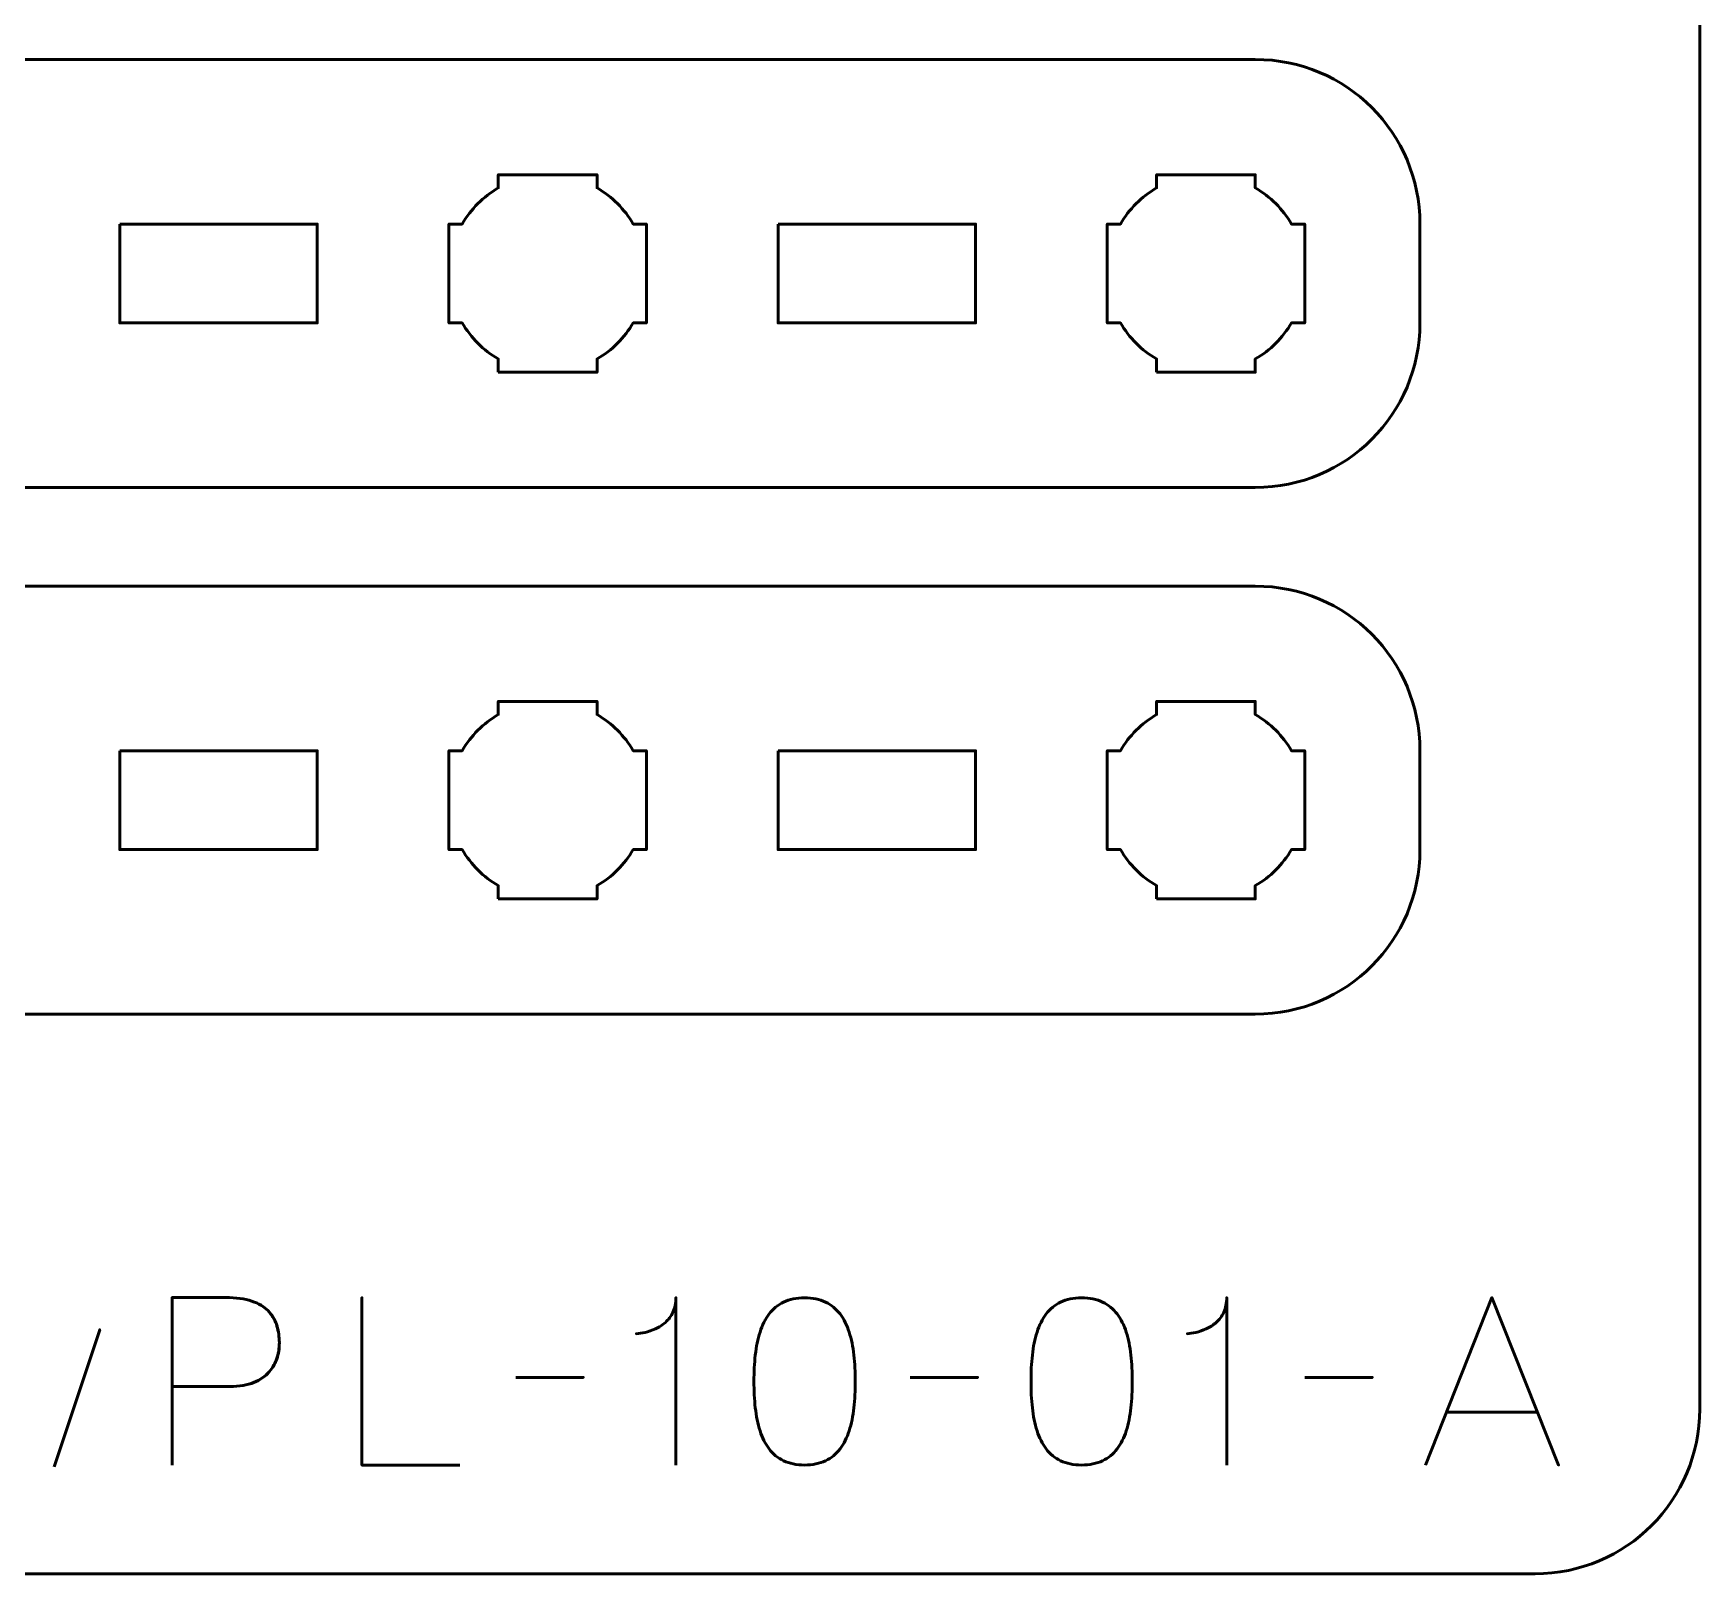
# Model space of a CAD drawing. Header units: centimetres. Extents: x -21 to 0, y -29.7 to 0.
# Drawn here: x -5.06 to 0, y -29.7 to -25.02 of the extents above; entities that cross this region are included whole.
import ezdxf

# ---------------------------------------------------------------- set-up
doc = ezdxf.new("R2010")
doc.units = ezdxf.units.CM
doc.header["$MEASUREMENT"] = 0
doc.layers.add('Layer 1', color=7, linetype='Continuous')

msp = doc.modelspace()

# ---------------------------------------------------------------- linework, layer by layer
at = {"layer": 'Layer 1', "color": 1, "lineweight": 53}
msp.add_open_spline([(-21.00003, -29.19995), (-21.00003, -29.19995), (-21.00003, -5.89992), (-21.00003, -5.89992), (-21.00003, -5.89992), (-21.00003, -5.81709), (-20.93286, -5.74992), (-20.85003, -5.74992), (-20.85003, -5.74992), (-20.7672, -5.74992), (-20.70003, -5.68275), (-20.70003, -5.59992), (-20.70003, -5.59992), (-20.70003, -5.51709), (-20.7672, -5.44992), (-20.85003, -5.44992), (-20.85003, -5.44992), (-20.93286, -5.44992), (-21.00003, -5.38275), (-21.00003, -5.29992), (-21.00003, -5.29992), (-21.00003, -5.21709), (-20.93286, -5.14992), (-20.85003, -5.14992), (-20.85003, -5.14992), (-20.7672, -5.14992), (-20.70003, -5.08275), (-20.70003, -4.99992), (-20.70003, -4.99992), (-20.70003, -4.91709), (-20.7672, -4.84992), (-20.85003, -4.84992), (-20.85003, -4.84992), (-20.93286, -4.84992), (-21.00003, -4.78275), (-21.00003, -4.69992), (-21.00003, -4.69992), (-21.00003, -4.61709), (-20.93286, -4.54992), (-20.85003, -4.54992), (-20.85003, -4.54992), (-20.7672, -4.54992), (-20.70003, -4.48275), (-20.70003, -4.39992), (-20.70003, -4.39992), (-20.70003, -4.31709), (-20.7672, -4.24992), (-20.85003, -4.24992), (-20.85003, -4.24992), (-20.93286, -4.24992), (-21.00003, -4.18275), (-21.00003, -4.09992), (-21.00003, -4.09992), (-21.00003, -4.01709), (-20.93286, -3.94992), (-20.85003, -3.94992), (-20.85003, -3.94992), (-20.7672, -3.94992), (-20.70003, -3.88275), (-20.70003, -3.79992), (-20.70003, -3.79992), (-20.70003, -3.71709), (-20.7672, -3.64992), (-20.85003, -3.64992), (-20.85003, -3.64992), (-20.93286, -3.64992), (-21.00003, -3.58275), (-21.00003, -3.49992), (-21.00003, -3.49992), (-21.00003, -3.41709), (-20.93286, -3.34992), (-20.85003, -3.34992), (-20.85003, -3.34992), (-20.7672, -3.34992), (-20.70003, -3.28275), (-20.70003, -3.19992), (-20.70003, -3.19992), (-20.70003, -3.11709), (-20.7672, -3.04992), (-20.85003, -3.04992), (-20.85003, -3.04992), (-20.93286, -3.04992), (-21.00003, -2.98275), (-21.00003, -2.89992), (-21.00003, -2.89992), (-21.00003, -2.81709), (-20.93286, -2.74992), (-20.85003, -2.74992), (-20.85003, -2.74992), (-20.7672, -2.74992), (-20.70003, -2.68275), (-20.70003, -2.59992), (-20.70003, -2.59992), (-20.70003, -2.51709), (-20.7672, -2.44992), (-20.85003, -2.44992), (-20.85003, -2.44992), (-20.93286, -2.44992), (-21.00003, -2.38275), (-21.00003, -2.29992), (-21.00003, -2.29992), (-21.00003, -2.21709), (-20.93286, -2.14992), (-20.85003, -2.14992), (-20.85003, -2.14992), (-20.7672, -2.14992), (-20.70003, -2.08275), (-20.70003, -1.99992), (-20.70003, -1.99992), (-20.70003, -1.91709), (-20.7672, -1.84992), (-20.85003, -1.84992), (-20.85003, -1.84992), (-20.93286, -1.84992), (-21.00003, -1.78275), (-21.00003, -1.69992), (-21.00003, -1.69992), (-21.00003, -1.61709), (-20.93286, -1.54992), (-20.85003, -1.54992), (-20.85003, -1.54992), (-20.7672, -1.54992), (-20.70003, -1.48275), (-20.70003, -1.39992), (-20.70003, -1.39992), (-20.70003, -1.31709), (-20.7672, -1.24992), (-20.85003, -1.24992), (-20.85003, -1.24992), (-20.93286, -1.24992), (-21.00003, -1.18275), (-21.00003, -1.09992), (-21.00003, -1.09992), (-21.00003, -1.09992), (-21.00003, -0.49992), (-21.00003, -0.49992), (-21.00003, -0.49992), (-21.00003, -0.22295), (-20.77694, 0.00004), (-20.49994, 0.00004), (-20.49994, 0.00004), (-20.49994, 0.00004), (-0.50008, 0.00004), (-0.50008, 0.00004), (-0.50008, 0.00004), (-0.22294, 0.00004), (0.00002, -0.22295), (0.00002, -0.49992), (0.00002, -0.49992), (0.00002, -0.49992), (0.00002, -29.19995), (0.00002, -29.19995), (0.00002, -29.19995), (0.00002, -29.47695), (-0.22294, -29.70004), (-0.50008, -29.70004), (-0.50008, -29.70004), (-0.50008, -29.70004), (-20.49994, -29.70004), (-20.49994, -29.70004), (-20.49994, -29.70004), (-20.77694, -29.70004), (-21.00003, -29.47695), (-21.00003, -29.19995)], degree=3, knots=[0, 0, 0, 0, 0.0243902, 0.0243902, 0.0243902, 0.0243902, 0.0487805, 0.0487805, 0.0487805, 0.0487805, 0.0731707, 0.0731707, 0.0731707, 0.0731707, 0.097561, 0.097561, 0.097561, 0.097561, 0.1219512, 0.1219512, 0.1219512, 0.1219512, 0.1463415, 0.1463415, 0.1463415, 0.1463415, 0.1707317, 0.1707317, 0.1707317, 0.1707317, 0.195122, 0.195122, 0.195122, 0.195122, 0.2195122, 0.2195122, 0.2195122, 0.2195122, 0.2439024, 0.2439024, 0.2439024, 0.2439024, 0.2682927, 0.2682927, 0.2682927, 0.2682927, 0.2926829, 0.2926829, 0.2926829, 0.2926829, 0.3170732, 0.3170732, 0.3170732, 0.3170732, 0.3414634, 0.3414634, 0.3414634, 0.3414634, 0.3658537, 0.3658537, 0.3658537, 0.3658537, 0.3902439, 0.3902439, 0.3902439, 0.3902439, 0.4146341, 0.4146341, 0.4146341, 0.4146341, 0.4390244, 0.4390244, 0.4390244, 0.4390244, 0.4634146, 0.4634146, 0.4634146, 0.4634146, 0.4878049, 0.4878049, 0.4878049, 0.4878049, 0.5121951, 0.5121951, 0.5121951, 0.5121951, 0.5365854, 0.5365854, 0.5365854, 0.5365854, 0.5609756, 0.5609756, 0.5609756, 0.5609756, 0.5853659, 0.5853659, 0.5853659, 0.5853659, 0.6097561, 0.6097561, 0.6097561, 0.6097561, 0.6341463, 0.6341463, 0.6341463, 0.6341463, 0.6585366, 0.6585366, 0.6585366, 0.6585366, 0.6829268, 0.6829268, 0.6829268, 0.6829268, 0.7073171, 0.7073171, 0.7073171, 0.7073171, 0.7317073, 0.7317073, 0.7317073, 0.7317073, 0.7560976, 0.7560976, 0.7560976, 0.7560976, 0.7804878, 0.7804878, 0.7804878, 0.7804878, 0.804878, 0.804878, 0.804878, 0.804878, 0.8292683, 0.8292683, 0.8292683, 0.8292683, 0.8536585, 0.8536585, 0.8536585, 0.8536585, 0.8780488, 0.8780488, 0.8780488, 0.8780488, 0.902439, 0.902439, 0.902439, 0.902439, 0.9268293, 0.9268293, 0.9268293, 0.9268293, 0.9512195, 0.9512195, 0.9512195, 0.9512195, 0.9756098, 0.9756098, 0.9756098, 0.9756098, 1, 1, 1, 1], dxfattribs=at)
at = {"layer": 'Layer 1', "color": 3, "lineweight": 53}
for points in [[(-19.64997, -25.09999), (-19.64997, -25.09999), (-1.35004, -25.09999), (-1.35004, -25.09999), (-1.35004, -25.09999), (-1.07304, -25.09999), (-0.84994, -25.32308), (-0.84994, -25.60008), (-0.84994, -25.60008), (-0.84994, -25.60008), (-0.84994, -25.90009), (-0.84994, -25.90009), (-0.84994, -25.90009), (-0.84994, -26.17705), (-1.07304, -26.40001), (-1.35004, -26.40001), (-1.35004, -26.40001), (-1.35004, -26.40001), (-19.64997, -26.40001), (-19.64997, -26.40001), (-19.64997, -26.40001), (-19.92697, -26.40001), (-20.15006, -26.17705), (-20.15006, -25.90009), (-20.15006, -25.90009), (-20.15006, -25.90009), (-20.15006, -25.60008), (-20.15006, -25.60008), (-20.15006, -25.60008), (-20.15006, -25.32308), (-19.92697, -25.09999), (-19.64997, -25.09999)], [(-19.64997, -26.69999), (-19.64997, -26.69999), (-1.35004, -26.69999), (-1.35004, -26.69999), (-1.35004, -26.69999), (-1.07304, -26.69999), (-0.84994, -26.92308), (-0.84994, -27.20008), (-0.84994, -27.20008), (-0.84994, -27.20008), (-0.84994, -27.50009), (-0.84994, -27.50009), (-0.84994, -27.50009), (-0.84994, -27.77705), (-1.07304, -28.00001), (-1.35004, -28.00001), (-1.35004, -28.00001), (-1.35004, -28.00001), (-19.64997, -28.00001), (-19.64997, -28.00001), (-19.64997, -28.00001), (-19.92697, -28.00001), (-20.15006, -27.77705), (-20.15006, -27.50009), (-20.15006, -27.50009), (-20.15006, -27.50009), (-20.15006, -27.20008), (-20.15006, -27.20008), (-20.15006, -27.20008), (-20.15006, -26.92308), (-19.92697, -26.69999), (-19.64997, -26.69999)]]:
    msp.add_open_spline(points, degree=3, knots=[0, 0, 0, 0, 0.125, 0.125, 0.125, 0.125, 0.25, 0.25, 0.25, 0.25, 0.375, 0.375, 0.375, 0.375, 0.5, 0.5, 0.5, 0.5, 0.625, 0.625, 0.625, 0.625, 0.75, 0.75, 0.75, 0.75, 0.875, 0.875, 0.875, 0.875, 1, 1, 1, 1], dxfattribs=at)
at = {"layer": 'Layer 1', "lineweight": 53}
for points, knots in [([(-3.64998, -26.05002), (-3.64998, -26.05002), (-3.64998, -26.00991), (-3.64998, -26.00991), (-3.64998, -26.00991), (-3.69559, -25.98359), (-3.73351, -25.94556), (-3.75997, -25.90009), (-3.75997, -25.90009), (-3.75997, -25.90009), (-3.80005, -25.90009), (-3.80005, -25.90009), (-3.80005, -25.90009), (-3.80005, -25.90009), (-3.80005, -25.75001), (-3.80005, -25.75001), (-3.80005, -25.75001), (-3.80005, -25.75001), (-3.80005, -25.60008), (-3.80005, -25.60008), (-3.80005, -25.60008), (-3.80005, -25.60008), (-3.75997, -25.60008), (-3.75997, -25.60008), (-3.75997, -25.60008), (-3.73351, -25.55447), (-3.69559, -25.51655), (-3.64998, -25.49023), (-3.64998, -25.49023), (-3.64998, -25.49023), (-3.64998, -25.45001), (-3.64998, -25.45001), (-3.64998, -25.45001), (-3.64998, -25.45001), (-3.50005, -25.45001), (-3.50005, -25.45001), (-3.50005, -25.45001), (-3.50005, -25.45001), (-3.34997, -25.45001), (-3.34997, -25.45001), (-3.34997, -25.45001), (-3.34997, -25.45001), (-3.34997, -25.49023), (-3.34997, -25.49023), (-3.34997, -25.49023), (-3.3045, -25.51655), (-3.26661, -25.55447), (-3.24015, -25.60008), (-3.24015, -25.60008), (-3.24015, -25.60008), (-3.20004, -25.60008), (-3.20004, -25.60008), (-3.20004, -25.60008), (-3.20004, -25.60008), (-3.20004, -25.75001), (-3.20004, -25.75001), (-3.20004, -25.75001), (-3.20004, -25.75001), (-3.20004, -25.90009), (-3.20004, -25.90009), (-3.20004, -25.90009), (-3.20004, -25.90009), (-3.24015, -25.90009), (-3.24015, -25.90009), (-3.24015, -25.90009), (-3.26661, -25.94556), (-3.3045, -25.98359), (-3.34997, -26.00991), (-3.34997, -26.00991), (-3.34997, -26.00991), (-3.34997, -26.05002), (-3.34997, -26.05002), (-3.34997, -26.05002), (-3.34997, -26.05002), (-3.50005, -26.05002), (-3.50005, -26.05002), (-3.50005, -26.05002), (-3.50005, -26.05002), (-3.64998, -26.05002), (-3.64998, -26.05002)], [0, 0, 0, 0, 0.05, 0.05, 0.05, 0.05, 0.1, 0.1, 0.1, 0.1, 0.15, 0.15, 0.15, 0.15, 0.2, 0.2, 0.2, 0.2, 0.25, 0.25, 0.25, 0.25, 0.3, 0.3, 0.3, 0.3, 0.35, 0.35, 0.35, 0.35, 0.4, 0.4, 0.4, 0.4, 0.45, 0.45, 0.45, 0.45, 0.5, 0.5, 0.5, 0.5, 0.55, 0.55, 0.55, 0.55, 0.6, 0.6, 0.6, 0.6, 0.65, 0.65, 0.65, 0.65, 0.7, 0.7, 0.7, 0.7, 0.75, 0.75, 0.75, 0.75, 0.8, 0.8, 0.8, 0.8, 0.85, 0.85, 0.85, 0.85, 0.9, 0.9, 0.9, 0.9, 0.95, 0.95, 0.95, 0.95, 1, 1, 1, 1]), ([(-1.65004, -26.05002), (-1.65004, -26.05002), (-1.65004, -26.00991), (-1.65004, -26.00991), (-1.65004, -26.00991), (-1.69566, -25.98359), (-1.73355, -25.94556), (-1.75986, -25.90009), (-1.75986, -25.90009), (-1.75986, -25.90009), (-1.80012, -25.90009), (-1.80012, -25.90009), (-1.80012, -25.90009), (-1.80012, -25.90009), (-1.80012, -25.75001), (-1.80012, -25.75001), (-1.80012, -25.75001), (-1.80012, -25.75001), (-1.80012, -25.60008), (-1.80012, -25.60008), (-1.80012, -25.60008), (-1.80012, -25.60008), (-1.75986, -25.60008), (-1.75986, -25.60008), (-1.75986, -25.60008), (-1.73355, -25.55447), (-1.69566, -25.51655), (-1.65004, -25.49023), (-1.65004, -25.49023), (-1.65004, -25.49023), (-1.65004, -25.45001), (-1.65004, -25.45001), (-1.65004, -25.45001), (-1.65004, -25.45001), (-1.50011, -25.45001), (-1.50011, -25.45001), (-1.50011, -25.45001), (-1.50011, -25.45001), (-1.35004, -25.45001), (-1.35004, -25.45001), (-1.35004, -25.45001), (-1.35004, -25.45001), (-1.35004, -25.49023), (-1.35004, -25.49023), (-1.35004, -25.49023), (-1.30457, -25.51655), (-1.26654, -25.55447), (-1.24022, -25.60008), (-1.24022, -25.60008), (-1.24022, -25.60008), (-1.20011, -25.60008), (-1.20011, -25.60008), (-1.20011, -25.60008), (-1.20011, -25.60008), (-1.20011, -25.75001), (-1.20011, -25.75001), (-1.20011, -25.75001), (-1.20011, -25.75001), (-1.20011, -25.90009), (-1.20011, -25.90009), (-1.20011, -25.90009), (-1.20011, -25.90009), (-1.24022, -25.90009), (-1.24022, -25.90009), (-1.24022, -25.90009), (-1.26654, -25.94556), (-1.30457, -25.98359), (-1.35004, -26.00991), (-1.35004, -26.00991), (-1.35004, -26.00991), (-1.35004, -26.05002), (-1.35004, -26.05002), (-1.35004, -26.05002), (-1.35004, -26.05002), (-1.50011, -26.05002), (-1.50011, -26.05002), (-1.50011, -26.05002), (-1.50011, -26.05002), (-1.65004, -26.05002), (-1.65004, -26.05002)], [0, 0, 0, 0, 0.05, 0.05, 0.05, 0.05, 0.1, 0.1, 0.1, 0.1, 0.15, 0.15, 0.15, 0.15, 0.2, 0.2, 0.2, 0.2, 0.25, 0.25, 0.25, 0.25, 0.3, 0.3, 0.3, 0.3, 0.35, 0.35, 0.35, 0.35, 0.4, 0.4, 0.4, 0.4, 0.45, 0.45, 0.45, 0.45, 0.5, 0.5, 0.5, 0.5, 0.55, 0.55, 0.55, 0.55, 0.6, 0.6, 0.6, 0.6, 0.65, 0.65, 0.65, 0.65, 0.7, 0.7, 0.7, 0.7, 0.75, 0.75, 0.75, 0.75, 0.8, 0.8, 0.8, 0.8, 0.85, 0.85, 0.85, 0.85, 0.9, 0.9, 0.9, 0.9, 0.95, 0.95, 0.95, 0.95, 1, 1, 1, 1]), ([(-4.79996, -25.60008), (-4.79996, -25.60008), (-4.19996, -25.60008), (-4.19996, -25.60008), (-4.19996, -25.60008), (-4.19996, -25.60008), (-4.19996, -25.90009), (-4.19996, -25.90009), (-4.19996, -25.90009), (-4.19996, -25.90009), (-4.79996, -25.90009), (-4.79996, -25.90009), (-4.79996, -25.90009), (-4.79996, -25.90009), (-4.79996, -25.60008), (-4.79996, -25.60008)], [0, 0, 0, 0, 0.25, 0.25, 0.25, 0.25, 0.5, 0.5, 0.5, 0.5, 0.75, 0.75, 0.75, 0.75, 1, 1, 1, 1]), ([(-2.80003, -25.60008), (-2.80003, -25.60008), (-2.20002, -25.60008), (-2.20002, -25.60008), (-2.20002, -25.60008), (-2.20002, -25.60008), (-2.20002, -25.90009), (-2.20002, -25.90009), (-2.20002, -25.90009), (-2.20002, -25.90009), (-2.80003, -25.90009), (-2.80003, -25.90009), (-2.80003, -25.90009), (-2.80003, -25.90009), (-2.80003, -25.60008), (-2.80003, -25.60008)], [0, 0, 0, 0, 0.25, 0.25, 0.25, 0.25, 0.5, 0.5, 0.5, 0.5, 0.75, 0.75, 0.75, 0.75, 1, 1, 1, 1]), ([(-3.64998, -27.65002), (-3.64998, -27.65002), (-3.64998, -27.60991), (-3.64998, -27.60991), (-3.64998, -27.60991), (-3.69559, -27.58359), (-3.73351, -27.54556), (-3.75997, -27.50009), (-3.75997, -27.50009), (-3.75997, -27.50009), (-3.80005, -27.50009), (-3.80005, -27.50009), (-3.80005, -27.50009), (-3.80005, -27.50009), (-3.80005, -27.35001), (-3.80005, -27.35001), (-3.80005, -27.35001), (-3.80005, -27.35001), (-3.80005, -27.20008), (-3.80005, -27.20008), (-3.80005, -27.20008), (-3.80005, -27.20008), (-3.75997, -27.20008), (-3.75997, -27.20008), (-3.75997, -27.20008), (-3.73351, -27.15447), (-3.69559, -27.11655), (-3.64998, -27.09023), (-3.64998, -27.09023), (-3.64998, -27.09023), (-3.64998, -27.05001), (-3.64998, -27.05001), (-3.64998, -27.05001), (-3.64998, -27.05001), (-3.50005, -27.05001), (-3.50005, -27.05001), (-3.50005, -27.05001), (-3.50005, -27.05001), (-3.34997, -27.05001), (-3.34997, -27.05001), (-3.34997, -27.05001), (-3.34997, -27.05001), (-3.34997, -27.09023), (-3.34997, -27.09023), (-3.34997, -27.09023), (-3.3045, -27.11655), (-3.26661, -27.15447), (-3.24015, -27.20008), (-3.24015, -27.20008), (-3.24015, -27.20008), (-3.20004, -27.20008), (-3.20004, -27.20008), (-3.20004, -27.20008), (-3.20004, -27.20008), (-3.20004, -27.35001), (-3.20004, -27.35001), (-3.20004, -27.35001), (-3.20004, -27.35001), (-3.20004, -27.50009), (-3.20004, -27.50009), (-3.20004, -27.50009), (-3.20004, -27.50009), (-3.24015, -27.50009), (-3.24015, -27.50009), (-3.24015, -27.50009), (-3.26661, -27.54556), (-3.3045, -27.58359), (-3.34997, -27.60991), (-3.34997, -27.60991), (-3.34997, -27.60991), (-3.34997, -27.65002), (-3.34997, -27.65002), (-3.34997, -27.65002), (-3.34997, -27.65002), (-3.50005, -27.65002), (-3.50005, -27.65002), (-3.50005, -27.65002), (-3.50005, -27.65002), (-3.64998, -27.65002), (-3.64998, -27.65002)], [0, 0, 0, 0, 0.05, 0.05, 0.05, 0.05, 0.1, 0.1, 0.1, 0.1, 0.15, 0.15, 0.15, 0.15, 0.2, 0.2, 0.2, 0.2, 0.25, 0.25, 0.25, 0.25, 0.3, 0.3, 0.3, 0.3, 0.35, 0.35, 0.35, 0.35, 0.4, 0.4, 0.4, 0.4, 0.45, 0.45, 0.45, 0.45, 0.5, 0.5, 0.5, 0.5, 0.55, 0.55, 0.55, 0.55, 0.6, 0.6, 0.6, 0.6, 0.65, 0.65, 0.65, 0.65, 0.7, 0.7, 0.7, 0.7, 0.75, 0.75, 0.75, 0.75, 0.8, 0.8, 0.8, 0.8, 0.85, 0.85, 0.85, 0.85, 0.9, 0.9, 0.9, 0.9, 0.95, 0.95, 0.95, 0.95, 1, 1, 1, 1]), ([(-1.65004, -27.65002), (-1.65004, -27.65002), (-1.65004, -27.60991), (-1.65004, -27.60991), (-1.65004, -27.60991), (-1.69566, -27.58359), (-1.73355, -27.54556), (-1.75986, -27.50009), (-1.75986, -27.50009), (-1.75986, -27.50009), (-1.80012, -27.50009), (-1.80012, -27.50009), (-1.80012, -27.50009), (-1.80012, -27.50009), (-1.80012, -27.35001), (-1.80012, -27.35001), (-1.80012, -27.35001), (-1.80012, -27.35001), (-1.80012, -27.20008), (-1.80012, -27.20008), (-1.80012, -27.20008), (-1.80012, -27.20008), (-1.75986, -27.20008), (-1.75986, -27.20008), (-1.75986, -27.20008), (-1.73355, -27.15447), (-1.69566, -27.11655), (-1.65004, -27.09023), (-1.65004, -27.09023), (-1.65004, -27.09023), (-1.65004, -27.05001), (-1.65004, -27.05001), (-1.65004, -27.05001), (-1.65004, -27.05001), (-1.50011, -27.05001), (-1.50011, -27.05001), (-1.50011, -27.05001), (-1.50011, -27.05001), (-1.35004, -27.05001), (-1.35004, -27.05001), (-1.35004, -27.05001), (-1.35004, -27.05001), (-1.35004, -27.09023), (-1.35004, -27.09023), (-1.35004, -27.09023), (-1.30457, -27.11655), (-1.26654, -27.15447), (-1.24022, -27.20008), (-1.24022, -27.20008), (-1.24022, -27.20008), (-1.20011, -27.20008), (-1.20011, -27.20008), (-1.20011, -27.20008), (-1.20011, -27.20008), (-1.20011, -27.35001), (-1.20011, -27.35001), (-1.20011, -27.35001), (-1.20011, -27.35001), (-1.20011, -27.50009), (-1.20011, -27.50009), (-1.20011, -27.50009), (-1.20011, -27.50009), (-1.24022, -27.50009), (-1.24022, -27.50009), (-1.24022, -27.50009), (-1.26654, -27.54556), (-1.30457, -27.58359), (-1.35004, -27.60991), (-1.35004, -27.60991), (-1.35004, -27.60991), (-1.35004, -27.65002), (-1.35004, -27.65002), (-1.35004, -27.65002), (-1.35004, -27.65002), (-1.50011, -27.65002), (-1.50011, -27.65002), (-1.50011, -27.65002), (-1.50011, -27.65002), (-1.65004, -27.65002), (-1.65004, -27.65002)], [0, 0, 0, 0, 0.05, 0.05, 0.05, 0.05, 0.1, 0.1, 0.1, 0.1, 0.15, 0.15, 0.15, 0.15, 0.2, 0.2, 0.2, 0.2, 0.25, 0.25, 0.25, 0.25, 0.3, 0.3, 0.3, 0.3, 0.35, 0.35, 0.35, 0.35, 0.4, 0.4, 0.4, 0.4, 0.45, 0.45, 0.45, 0.45, 0.5, 0.5, 0.5, 0.5, 0.55, 0.55, 0.55, 0.55, 0.6, 0.6, 0.6, 0.6, 0.65, 0.65, 0.65, 0.65, 0.7, 0.7, 0.7, 0.7, 0.75, 0.75, 0.75, 0.75, 0.8, 0.8, 0.8, 0.8, 0.85, 0.85, 0.85, 0.85, 0.9, 0.9, 0.9, 0.9, 0.95, 0.95, 0.95, 0.95, 1, 1, 1, 1]), ([(-4.79996, -27.20008), (-4.79996, -27.20008), (-4.19996, -27.20008), (-4.19996, -27.20008), (-4.19996, -27.20008), (-4.19996, -27.20008), (-4.19996, -27.50009), (-4.19996, -27.50009), (-4.19996, -27.50009), (-4.19996, -27.50009), (-4.79996, -27.50009), (-4.79996, -27.50009), (-4.79996, -27.50009), (-4.79996, -27.50009), (-4.79996, -27.20008), (-4.79996, -27.20008)], [0, 0, 0, 0, 0.25, 0.25, 0.25, 0.25, 0.5, 0.5, 0.5, 0.5, 0.75, 0.75, 0.75, 0.75, 1, 1, 1, 1]), ([(-2.80003, -27.20008), (-2.80003, -27.20008), (-2.20002, -27.20008), (-2.20002, -27.20008), (-2.20002, -27.20008), (-2.20002, -27.20008), (-2.20002, -27.50009), (-2.20002, -27.50009), (-2.20002, -27.50009), (-2.20002, -27.50009), (-2.80003, -27.50009), (-2.80003, -27.50009), (-2.80003, -27.50009), (-2.80003, -27.50009), (-2.80003, -27.20008), (-2.80003, -27.20008)], [0, 0, 0, 0, 0.25, 0.25, 0.25, 0.25, 0.5, 0.5, 0.5, 0.5, 0.75, 0.75, 0.75, 0.75, 1, 1, 1, 1])]:
    msp.add_open_spline(points, degree=3, knots=knots, dxfattribs=at)
at = {"layer": 'Layer 1', "color": 5, "lineweight": 53}
for points, knots in [([(-4.64142, -29.36992), (-4.64142, -29.36992), (-4.64142, -28.86121), (-4.64142, -28.86121), (-4.64142, -28.86121), (-4.64142, -28.86121), (-4.47914, -28.86121), (-4.47914, -28.86121), (-4.47914, -28.86121), (-4.44668, -28.86133), (-4.41999, -28.86497), (-4.39894, -28.87203), (-4.39894, -28.87203), (-4.37801, -28.87897), (-4.36155, -28.88861), (-4.34967, -28.90084), (-4.34967, -28.90084), (-4.33779, -28.91295), (-4.32933, -28.92683), (-4.32415, -28.94247), (-4.32415, -28.94247), (-4.3191, -28.95811), (-4.31616, -28.97445), (-4.31545, -28.99174), (-4.31545, -28.99174), (-4.31463, -29.00903), (-4.31663, -29.02596), (-4.32133, -29.04242), (-4.32133, -29.04242), (-4.32615, -29.05889), (-4.33427, -29.07382), (-4.34591, -29.08723), (-4.34591, -29.08723), (-4.35743, -29.10063), (-4.37307, -29.11133), (-4.39271, -29.11921), (-4.39271, -29.11921), (-4.41235, -29.12721), (-4.43669, -29.13121), (-4.46573, -29.13144), (-4.46573, -29.13144), (-4.46573, -29.13144), (-4.64142, -29.13144), (-4.64142, -29.13144), (-4.64142, -29.13144), (-4.64142, -29.13144), (-4.46573, -29.13144), (-4.46573, -29.13144), (-4.46573, -29.13144), (-4.43728, -29.13121), (-4.41317, -29.12721), (-4.39365, -29.11921), (-4.39365, -29.11921), (-4.37401, -29.11133), (-4.35837, -29.10063), (-4.34661, -29.08723), (-4.34661, -29.08723), (-4.33497, -29.07382), (-4.32662, -29.05889), (-4.32168, -29.04242), (-4.32168, -29.04242), (-4.31674, -29.02596), (-4.31463, -29.00903), (-4.31545, -28.99174), (-4.31545, -28.99174), (-4.31616, -28.97445), (-4.3191, -28.95811), (-4.32439, -28.94247), (-4.32439, -28.94247), (-4.32956, -28.92683), (-4.33826, -28.91295), (-4.35014, -28.90084), (-4.35014, -28.90084), (-4.36213, -28.88861), (-4.3786, -28.87897), (-4.39953, -28.87203), (-4.39953, -28.87203), (-4.42058, -28.86497), (-4.44704, -28.86133), (-4.47914, -28.86121), (-4.47914, -28.86121), (-4.47914, -28.86121), (-4.64142, -28.86121), (-4.64142, -28.86121), (-4.64142, -28.86121), (-4.64142, -28.86121), (-4.64142, -29.36992), (-4.64142, -29.36992)], [0, 0, 0, 0, 0.0454545, 0.0454545, 0.0454545, 0.0454545, 0.0909091, 0.0909091, 0.0909091, 0.0909091, 0.1363636, 0.1363636, 0.1363636, 0.1363636, 0.1818182, 0.1818182, 0.1818182, 0.1818182, 0.2272727, 0.2272727, 0.2272727, 0.2272727, 0.2727273, 0.2727273, 0.2727273, 0.2727273, 0.3181818, 0.3181818, 0.3181818, 0.3181818, 0.3636364, 0.3636364, 0.3636364, 0.3636364, 0.4090909, 0.4090909, 0.4090909, 0.4090909, 0.4545455, 0.4545455, 0.4545455, 0.4545455, 0.5, 0.5, 0.5, 0.5, 0.5454545, 0.5454545, 0.5454545, 0.5454545, 0.5909091, 0.5909091, 0.5909091, 0.5909091, 0.6363636, 0.6363636, 0.6363636, 0.6363636, 0.6818182, 0.6818182, 0.6818182, 0.6818182, 0.7272727, 0.7272727, 0.7272727, 0.7272727, 0.7727273, 0.7727273, 0.7727273, 0.7727273, 0.8181818, 0.8181818, 0.8181818, 0.8181818, 0.8636364, 0.8636364, 0.8636364, 0.8636364, 0.9090909, 0.9090909, 0.9090909, 0.9090909, 0.9545455, 0.9545455, 0.9545455, 0.9545455, 1, 1, 1, 1]), ([(-3.76723, -29.36992), (-3.76723, -29.36992), (-4.06427, -29.36992), (-4.06427, -29.36992), (-4.06427, -29.36992), (-4.06427, -29.36992), (-4.06427, -28.86121), (-4.06427, -28.86121), (-4.06427, -28.86121), (-4.06427, -28.86121), (-4.06427, -29.36992), (-4.06427, -29.36992), (-4.06427, -29.36992), (-4.06427, -29.36992), (-3.76723, -29.36992), (-3.76723, -29.36992)], [0, 0, 0, 0, 0.25, 0.25, 0.25, 0.25, 0.5, 0.5, 0.5, 0.5, 0.75, 0.75, 0.75, 0.75, 1, 1, 1, 1]), ([(-3.11035, -29.36992), (-3.11035, -29.36992), (-3.11035, -28.86121), (-3.11035, -28.86121), (-3.11035, -28.86121), (-3.11047, -28.8785), (-3.11353, -28.89331), (-3.11941, -28.90566), (-3.11941, -28.90566), (-3.12517, -28.91813), (-3.13281, -28.92836), (-3.14222, -28.93659), (-3.14222, -28.93659), (-3.15163, -28.94482), (-3.16174, -28.95141), (-3.17256, -28.95634), (-3.17256, -28.95634), (-3.18338, -28.96117), (-3.19385, -28.96481), (-3.20396, -28.96705), (-3.20396, -28.96705), (-3.21419, -28.9694), (-3.22289, -28.97081), (-3.2303, -28.97128), (-3.2303, -28.97128), (-3.22289, -28.97081), (-3.21419, -28.9694), (-3.20396, -28.96705), (-3.20396, -28.96705), (-3.19385, -28.96481), (-3.18338, -28.96117), (-3.17256, -28.95634), (-3.17256, -28.95634), (-3.16174, -28.95141), (-3.15163, -28.94482), (-3.14222, -28.93659), (-3.14222, -28.93659), (-3.13281, -28.92836), (-3.12517, -28.91813), (-3.11941, -28.90566), (-3.11941, -28.90566), (-3.11353, -28.89331), (-3.11047, -28.8785), (-3.11035, -28.86121), (-3.11035, -28.86121), (-3.11035, -28.86121), (-3.11035, -29.36992), (-3.11035, -29.36992)], [0, 0, 0, 0, 0.0833333, 0.0833333, 0.0833333, 0.0833333, 0.1666667, 0.1666667, 0.1666667, 0.1666667, 0.25, 0.25, 0.25, 0.25, 0.3333333, 0.3333333, 0.3333333, 0.3333333, 0.4166667, 0.4166667, 0.4166667, 0.4166667, 0.5, 0.5, 0.5, 0.5, 0.5833333, 0.5833333, 0.5833333, 0.5833333, 0.6666667, 0.6666667, 0.6666667, 0.6666667, 0.75, 0.75, 0.75, 0.75, 0.8333333, 0.8333333, 0.8333333, 0.8333333, 0.9166667, 0.9166667, 0.9166667, 0.9166667, 1, 1, 1, 1]), ([(-2.71948, -29.36992), (-2.69478, -29.3698), (-2.6735, -29.36545), (-2.65574, -29.35698), (-2.65574, -29.35698), (-2.6381, -29.34852), (-2.6234, -29.33641), (-2.61164, -29.321), (-2.61164, -29.321), (-2.6, -29.30548), (-2.59083, -29.28713), (-2.58401, -29.26597), (-2.58401, -29.26597), (-2.57731, -29.2448), (-2.57249, -29.22163), (-2.56978, -29.19623), (-2.56978, -29.19623), (-2.56696, -29.17083), (-2.56555, -29.14414), (-2.56567, -29.11592), (-2.56567, -29.11592), (-2.56555, -29.08781), (-2.56696, -29.06112), (-2.56978, -29.03584), (-2.56978, -29.03584), (-2.57249, -29.01055), (-2.57731, -28.98727), (-2.58401, -28.9661), (-2.58401, -28.9661), (-2.59083, -28.94506), (-2.6, -28.92671), (-2.61164, -28.91107), (-2.61164, -28.91107), (-2.6234, -28.89555), (-2.6381, -28.88344), (-2.65574, -28.87497), (-2.65574, -28.87497), (-2.6735, -28.86639), (-2.69478, -28.86203), (-2.71948, -28.86192), (-2.71948, -28.86192), (-2.74417, -28.86203), (-2.76546, -28.86639), (-2.78321, -28.87497), (-2.78321, -28.87497), (-2.80085, -28.88344), (-2.81555, -28.89555), (-2.82731, -28.91107), (-2.82731, -28.91107), (-2.83895, -28.92671), (-2.84812, -28.94506), (-2.85494, -28.9661), (-2.85494, -28.9661), (-2.86165, -28.98727), (-2.86647, -29.01055), (-2.86917, -29.03584), (-2.86917, -29.03584), (-2.872, -29.06112), (-2.87341, -29.08781), (-2.87329, -29.11592), (-2.87329, -29.11592), (-2.87341, -29.14414), (-2.872, -29.17083), (-2.86917, -29.19623), (-2.86917, -29.19623), (-2.86647, -29.22163), (-2.86165, -29.2448), (-2.85494, -29.26597), (-2.85494, -29.26597), (-2.84812, -29.28713), (-2.83895, -29.30548), (-2.82731, -29.321), (-2.82731, -29.321), (-2.81555, -29.33641), (-2.80085, -29.34852), (-2.78321, -29.35698), (-2.78321, -29.35698), (-2.76546, -29.36545), (-2.74417, -29.3698), (-2.71948, -29.36992)], [0, 0, 0, 0, 0.05, 0.05, 0.05, 0.05, 0.1, 0.1, 0.1, 0.1, 0.15, 0.15, 0.15, 0.15, 0.2, 0.2, 0.2, 0.2, 0.25, 0.25, 0.25, 0.25, 0.3, 0.3, 0.3, 0.3, 0.35, 0.35, 0.35, 0.35, 0.4, 0.4, 0.4, 0.4, 0.45, 0.45, 0.45, 0.45, 0.5, 0.5, 0.5, 0.5, 0.55, 0.55, 0.55, 0.55, 0.6, 0.6, 0.6, 0.6, 0.65, 0.65, 0.65, 0.65, 0.7, 0.7, 0.7, 0.7, 0.75, 0.75, 0.75, 0.75, 0.8, 0.8, 0.8, 0.8, 0.85, 0.85, 0.85, 0.85, 0.9, 0.9, 0.9, 0.9, 0.95, 0.95, 0.95, 0.95, 1, 1, 1, 1]), ([(-2.71948, -29.36992), (-2.69478, -29.3698), (-2.6735, -29.36545), (-2.65574, -29.35698), (-2.65574, -29.35698), (-2.6381, -29.34852), (-2.6234, -29.33641), (-2.61164, -29.321), (-2.61164, -29.321), (-2.6, -29.30548), (-2.59083, -29.28713), (-2.58401, -29.26597), (-2.58401, -29.26597), (-2.57731, -29.2448), (-2.57249, -29.22163), (-2.56978, -29.19623), (-2.56978, -29.19623), (-2.56696, -29.17083), (-2.56555, -29.14414), (-2.56567, -29.11592), (-2.56567, -29.11592), (-2.56555, -29.08781), (-2.56696, -29.06112), (-2.56978, -29.03584), (-2.56978, -29.03584), (-2.57249, -29.01055), (-2.57731, -28.98727), (-2.58401, -28.9661), (-2.58401, -28.9661), (-2.59083, -28.94506), (-2.6, -28.92671), (-2.61164, -28.91107), (-2.61164, -28.91107), (-2.6234, -28.89555), (-2.6381, -28.88344), (-2.65574, -28.87497), (-2.65574, -28.87497), (-2.6735, -28.86639), (-2.69478, -28.86203), (-2.71948, -28.86192), (-2.71948, -28.86192), (-2.74417, -28.86203), (-2.76546, -28.86639), (-2.78321, -28.87497), (-2.78321, -28.87497), (-2.80085, -28.88344), (-2.81555, -28.89555), (-2.82731, -28.91107), (-2.82731, -28.91107), (-2.83895, -28.92671), (-2.84812, -28.94506), (-2.85494, -28.9661), (-2.85494, -28.9661), (-2.86165, -28.98727), (-2.86647, -29.01055), (-2.86917, -29.03584), (-2.86917, -29.03584), (-2.872, -29.06112), (-2.87341, -29.08781), (-2.87329, -29.11592), (-2.87329, -29.11592), (-2.87341, -29.14414), (-2.872, -29.17083), (-2.86917, -29.19623), (-2.86917, -29.19623), (-2.86647, -29.22163), (-2.86165, -29.2448), (-2.85494, -29.26597), (-2.85494, -29.26597), (-2.84812, -29.28713), (-2.83895, -29.30548), (-2.82731, -29.321), (-2.82731, -29.321), (-2.81555, -29.33641), (-2.80085, -29.34852), (-2.78321, -29.35698), (-2.78321, -29.35698), (-2.76546, -29.36545), (-2.74417, -29.3698), (-2.71948, -29.36992)], [0, 0, 0, 0, 0.05, 0.05, 0.05, 0.05, 0.1, 0.1, 0.1, 0.1, 0.15, 0.15, 0.15, 0.15, 0.2, 0.2, 0.2, 0.2, 0.25, 0.25, 0.25, 0.25, 0.3, 0.3, 0.3, 0.3, 0.35, 0.35, 0.35, 0.35, 0.4, 0.4, 0.4, 0.4, 0.45, 0.45, 0.45, 0.45, 0.5, 0.5, 0.5, 0.5, 0.55, 0.55, 0.55, 0.55, 0.6, 0.6, 0.6, 0.6, 0.65, 0.65, 0.65, 0.65, 0.7, 0.7, 0.7, 0.7, 0.75, 0.75, 0.75, 0.75, 0.8, 0.8, 0.8, 0.8, 0.85, 0.85, 0.85, 0.85, 0.9, 0.9, 0.9, 0.9, 0.95, 0.95, 0.95, 0.95, 1, 1, 1, 1]), ([(-1.87775, -29.36992), (-1.85305, -29.3698), (-1.83177, -29.36545), (-1.81401, -29.35698), (-1.81401, -29.35698), (-1.79637, -29.34852), (-1.78167, -29.33641), (-1.76991, -29.321), (-1.76991, -29.321), (-1.75827, -29.30548), (-1.7491, -29.28713), (-1.74228, -29.26597), (-1.74228, -29.26597), (-1.73558, -29.2448), (-1.73076, -29.22163), (-1.72805, -29.19623), (-1.72805, -29.19623), (-1.72523, -29.17083), (-1.72382, -29.14414), (-1.72394, -29.11592), (-1.72394, -29.11592), (-1.72382, -29.08781), (-1.72523, -29.06112), (-1.72805, -29.03584), (-1.72805, -29.03584), (-1.73076, -29.01055), (-1.73558, -28.98727), (-1.74228, -28.9661), (-1.74228, -28.9661), (-1.7491, -28.94506), (-1.75827, -28.92671), (-1.76991, -28.91107), (-1.76991, -28.91107), (-1.78167, -28.89555), (-1.79637, -28.88344), (-1.81401, -28.87497), (-1.81401, -28.87497), (-1.83177, -28.86639), (-1.85305, -28.86203), (-1.87775, -28.86192), (-1.87775, -28.86192), (-1.90244, -28.86203), (-1.92373, -28.86639), (-1.94148, -28.87497), (-1.94148, -28.87497), (-1.95912, -28.88344), (-1.97382, -28.89555), (-1.98558, -28.91107), (-1.98558, -28.91107), (-1.99722, -28.92671), (-2.00639, -28.94506), (-2.01321, -28.9661), (-2.01321, -28.9661), (-2.01992, -28.98727), (-2.02474, -29.01055), (-2.02744, -29.03584), (-2.02744, -29.03584), (-2.03027, -29.06112), (-2.03168, -29.08781), (-2.03156, -29.11592), (-2.03156, -29.11592), (-2.03168, -29.14414), (-2.03027, -29.17083), (-2.02744, -29.19623), (-2.02744, -29.19623), (-2.02474, -29.22163), (-2.01992, -29.2448), (-2.01321, -29.26597), (-2.01321, -29.26597), (-2.00639, -29.28713), (-1.99722, -29.30548), (-1.98558, -29.321), (-1.98558, -29.321), (-1.97382, -29.33641), (-1.95912, -29.34852), (-1.94148, -29.35698), (-1.94148, -29.35698), (-1.92373, -29.36545), (-1.90244, -29.3698), (-1.87775, -29.36992)], [0, 0, 0, 0, 0.05, 0.05, 0.05, 0.05, 0.1, 0.1, 0.1, 0.1, 0.15, 0.15, 0.15, 0.15, 0.2, 0.2, 0.2, 0.2, 0.25, 0.25, 0.25, 0.25, 0.3, 0.3, 0.3, 0.3, 0.35, 0.35, 0.35, 0.35, 0.4, 0.4, 0.4, 0.4, 0.45, 0.45, 0.45, 0.45, 0.5, 0.5, 0.5, 0.5, 0.55, 0.55, 0.55, 0.55, 0.6, 0.6, 0.6, 0.6, 0.65, 0.65, 0.65, 0.65, 0.7, 0.7, 0.7, 0.7, 0.75, 0.75, 0.75, 0.75, 0.8, 0.8, 0.8, 0.8, 0.85, 0.85, 0.85, 0.85, 0.9, 0.9, 0.9, 0.9, 0.95, 0.95, 0.95, 0.95, 1, 1, 1, 1]), ([(-1.87775, -29.36992), (-1.85305, -29.3698), (-1.83177, -29.36545), (-1.81401, -29.35698), (-1.81401, -29.35698), (-1.79637, -29.34852), (-1.78167, -29.33641), (-1.76991, -29.321), (-1.76991, -29.321), (-1.75827, -29.30548), (-1.7491, -29.28713), (-1.74228, -29.26597), (-1.74228, -29.26597), (-1.73558, -29.2448), (-1.73076, -29.22163), (-1.72805, -29.19623), (-1.72805, -29.19623), (-1.72523, -29.17083), (-1.72382, -29.14414), (-1.72394, -29.11592), (-1.72394, -29.11592), (-1.72382, -29.08781), (-1.72523, -29.06112), (-1.72805, -29.03584), (-1.72805, -29.03584), (-1.73076, -29.01055), (-1.73558, -28.98727), (-1.74228, -28.9661), (-1.74228, -28.9661), (-1.7491, -28.94506), (-1.75827, -28.92671), (-1.76991, -28.91107), (-1.76991, -28.91107), (-1.78167, -28.89555), (-1.79637, -28.88344), (-1.81401, -28.87497), (-1.81401, -28.87497), (-1.83177, -28.86639), (-1.85305, -28.86203), (-1.87775, -28.86192), (-1.87775, -28.86192), (-1.90244, -28.86203), (-1.92373, -28.86639), (-1.94148, -28.87497), (-1.94148, -28.87497), (-1.95912, -28.88344), (-1.97382, -28.89555), (-1.98558, -28.91107), (-1.98558, -28.91107), (-1.99722, -28.92671), (-2.00639, -28.94506), (-2.01321, -28.9661), (-2.01321, -28.9661), (-2.01992, -28.98727), (-2.02474, -29.01055), (-2.02744, -29.03584), (-2.02744, -29.03584), (-2.03027, -29.06112), (-2.03168, -29.08781), (-2.03156, -29.11592), (-2.03156, -29.11592), (-2.03168, -29.14414), (-2.03027, -29.17083), (-2.02744, -29.19623), (-2.02744, -29.19623), (-2.02474, -29.22163), (-2.01992, -29.2448), (-2.01321, -29.26597), (-2.01321, -29.26597), (-2.00639, -29.28713), (-1.99722, -29.30548), (-1.98558, -29.321), (-1.98558, -29.321), (-1.97382, -29.33641), (-1.95912, -29.34852), (-1.94148, -29.35698), (-1.94148, -29.35698), (-1.92373, -29.36545), (-1.90244, -29.3698), (-1.87775, -29.36992)], [0, 0, 0, 0, 0.05, 0.05, 0.05, 0.05, 0.1, 0.1, 0.1, 0.1, 0.15, 0.15, 0.15, 0.15, 0.2, 0.2, 0.2, 0.2, 0.25, 0.25, 0.25, 0.25, 0.3, 0.3, 0.3, 0.3, 0.35, 0.35, 0.35, 0.35, 0.4, 0.4, 0.4, 0.4, 0.45, 0.45, 0.45, 0.45, 0.5, 0.5, 0.5, 0.5, 0.55, 0.55, 0.55, 0.55, 0.6, 0.6, 0.6, 0.6, 0.65, 0.65, 0.65, 0.65, 0.7, 0.7, 0.7, 0.7, 0.75, 0.75, 0.75, 0.75, 0.8, 0.8, 0.8, 0.8, 0.85, 0.85, 0.85, 0.85, 0.9, 0.9, 0.9, 0.9, 0.95, 0.95, 0.95, 0.95, 1, 1, 1, 1]), ([(-1.43677, -29.36992), (-1.43677, -29.36992), (-1.43677, -28.86121), (-1.43677, -28.86121), (-1.43677, -28.86121), (-1.43689, -28.8785), (-1.43995, -28.89331), (-1.44583, -28.90566), (-1.44583, -28.90566), (-1.45159, -28.91813), (-1.45923, -28.92836), (-1.46864, -28.93659), (-1.46864, -28.93659), (-1.47805, -28.94482), (-1.48816, -28.95141), (-1.49898, -28.95634), (-1.49898, -28.95634), (-1.5098, -28.96117), (-1.52027, -28.96481), (-1.53038, -28.96705), (-1.53038, -28.96705), (-1.54061, -28.9694), (-1.54931, -28.97081), (-1.55672, -28.97128), (-1.55672, -28.97128), (-1.54931, -28.97081), (-1.54061, -28.9694), (-1.53038, -28.96705), (-1.53038, -28.96705), (-1.52027, -28.96481), (-1.5098, -28.96117), (-1.49898, -28.95634), (-1.49898, -28.95634), (-1.48816, -28.95141), (-1.47805, -28.94482), (-1.46864, -28.93659), (-1.46864, -28.93659), (-1.45923, -28.92836), (-1.45159, -28.91813), (-1.44583, -28.90566), (-1.44583, -28.90566), (-1.43995, -28.89331), (-1.43689, -28.8785), (-1.43677, -28.86121), (-1.43677, -28.86121), (-1.43677, -28.86121), (-1.43677, -29.36992), (-1.43677, -29.36992)], [0, 0, 0, 0, 0.0833333, 0.0833333, 0.0833333, 0.0833333, 0.1666667, 0.1666667, 0.1666667, 0.1666667, 0.25, 0.25, 0.25, 0.25, 0.3333333, 0.3333333, 0.3333333, 0.3333333, 0.4166667, 0.4166667, 0.4166667, 0.4166667, 0.5, 0.5, 0.5, 0.5, 0.5833333, 0.5833333, 0.5833333, 0.5833333, 0.6666667, 0.6666667, 0.6666667, 0.6666667, 0.75, 0.75, 0.75, 0.75, 0.8333333, 0.8333333, 0.8333333, 0.8333333, 0.9166667, 0.9166667, 0.9166667, 0.9166667, 1, 1, 1, 1]), ([(-0.83282, -29.36992), (-0.83282, -29.36992), (-0.63103, -28.86121), (-0.63103, -28.86121), (-0.63103, -28.86121), (-0.63103, -28.86121), (-0.42853, -29.36992), (-0.42853, -29.36992), (-0.42853, -29.36992), (-0.42853, -29.36992), (-0.63103, -28.86121), (-0.63103, -28.86121), (-0.63103, -28.86121), (-0.63103, -28.86121), (-0.83282, -29.36992), (-0.83282, -29.36992)], [0, 0, 0, 0, 0.25, 0.25, 0.25, 0.25, 0.5, 0.5, 0.5, 0.5, 0.75, 0.75, 0.75, 0.75, 1, 1, 1, 1]), ([(-4.99928, -29.37556), (-4.99928, -29.37556), (-4.86099, -28.95901), (-4.86099, -28.95901), (-4.86099, -28.95901), (-4.86099, -28.95901), (-4.99928, -29.37556), (-4.99928, -29.37556)], [0, 0, 0, 0, 0.5, 0.5, 0.5, 0.5, 1, 1, 1, 1]), ([(-3.59719, -29.10392), (-3.59719, -29.10392), (-3.39187, -29.10392), (-3.39187, -29.10392), (-3.39187, -29.10392), (-3.39187, -29.10392), (-3.59719, -29.10392), (-3.59719, -29.10392)], [0, 0, 0, 0, 0.5, 0.5, 0.5, 0.5, 1, 1, 1, 1]), ([(-2.39845, -29.10392), (-2.39845, -29.10392), (-2.19313, -29.10392), (-2.19313, -29.10392), (-2.19313, -29.10392), (-2.19313, -29.10392), (-2.39845, -29.10392), (-2.39845, -29.10392)], [0, 0, 0, 0, 0.5, 0.5, 0.5, 0.5, 1, 1, 1, 1]), ([(-1.19971, -29.10392), (-1.19971, -29.10392), (-0.99439, -29.10392), (-0.99439, -29.10392), (-0.99439, -29.10392), (-0.99439, -29.10392), (-1.19971, -29.10392), (-1.19971, -29.10392)], [0, 0, 0, 0, 0.5, 0.5, 0.5, 0.5, 1, 1, 1, 1]), ([(-0.76932, -29.20976), (-0.76932, -29.20976), (-0.49274, -29.20976), (-0.49274, -29.20976), (-0.49274, -29.20976), (-0.49274, -29.20976), (-0.76932, -29.20976), (-0.76932, -29.20976)], [0, 0, 0, 0, 0.5, 0.5, 0.5, 0.5, 1, 1, 1, 1])]:
    msp.add_open_spline(points, degree=3, knots=knots, dxfattribs=at)

doc.saveas('drawing.dxf')
